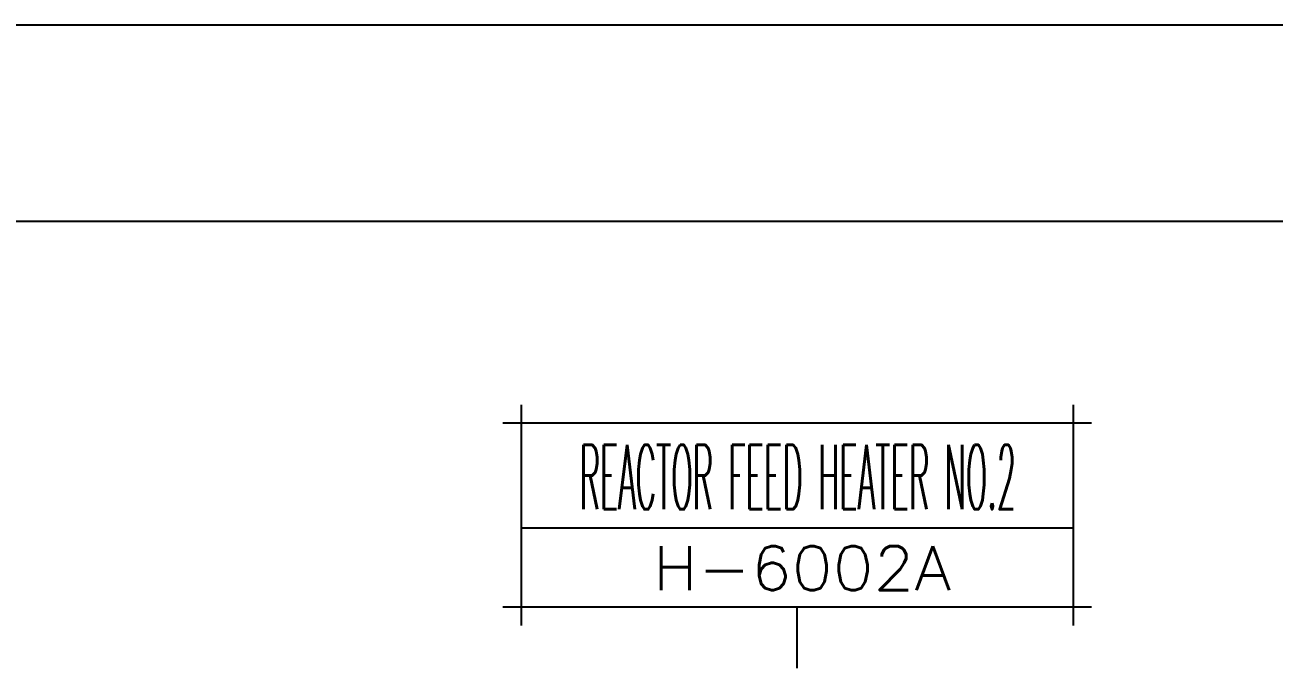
# Model space of a CAD drawing. Header units: millimetres. Extents: x 0 to 134087, y -49114 to 20834.
# Drawn here: x 109938 to 111527, y -38784 to -37965 of the extents above; entities that cross this region are included whole.
import ezdxf
from ezdxf.enums import TextEntityAlignment as Align

# ---------------------------------------------------------------- set-up
doc = ezdxf.new("R2010")
doc.units = ezdxf.units.MM
doc.header["$LTSCALE"] = 35
for name, color, linetype in [('CON-C', 4, 'Continuous'), ('CON-G', 3, 'Continuous'), ('CON-W', 7, 'Continuous'), ('CON-Y', 2, 'Continuous'), ('LOGO-FRAME', 7, 'Continuous')]:
    doc.layers.add(name, color=color, linetype=linetype)
doc.styles.add('SIMPLEX', font='simplex.shx', dxfattribs={"width": 0.8})

# ---------------------------------------------------------------- blocks, each defined once
blk = doc.blocks.new('NAMETAG')
at = {"layer": 'CON-W'}
for p, q in [((-15, 1), (-15, -11)), ((15, 1), (15, -11)), ((-16, 0), (16, 0)), ((-15, -5.7), (15, -5.7)), ((-16, -10), (16, -10))]:
    blk.add_line(p, q, dxfattribs=at)
at = {"layer": 'CON-C', "style": 'SIMPLEX', "width": 0.8}
blk.add_attdef('HEATER', text='', height=3.5, dxfattribs=at).set_placement((-0.04, -4.68), align=Align.CENTER)
at = {"layer": 'CON-G', "style": 'SIMPLEX', "width": 0.992635}
blk.add_attdef('NO.\\H-0000-0', text='', height=2.4, dxfattribs=at).set_placement((-13.7, -9.08), (13.64, -9.08), align=Align.FIT)

msp = doc.modelspace()

# ---------------------------------------------------------------- linework, layer by layer
at = {"layer": 'CON-C'}
for p, q in [((108594.9668, -37965.2541), (111892.6219, -37965.2541)), ((108594.9668, -38215.2541), (111892.6219, -38215.2541))]:
    msp.add_line(p, q, dxfattribs=at)
at = {"layer": 'CON-Y'}
msp.add_line((110920.0103, -38784.2256), (110920.0103, -38706.5161), dxfattribs=at)

# ---------------------------------------------------------------- block references
at = {"layer": 'LOGO-FRAME'}
ref = msp.add_blockref('NAMETAG', (110920.0103, -38472.5161), dxfattribs=dict(at, xscale=-23.40000000000001, yscale=23.40000000000001, zscale=23.40000000000001))
ref.add_attrib('HEATER', 'REACTOR FEED HEATER NO.2', dxfattribs={"layer": 'CON-C', "height": 81.9, "style": 'SIMPLEX', "width": 0.35}).set_placement((110920.9463, -38582.0281), align=Align.CENTER)
ref.add_attrib('NO.\\H-0000-0', '   H-6002A   ', dxfattribs={"layer": 'CON-G', "height": 56.16, "style": 'SIMPLEX', "width": 0.906155}).set_placement((110600.8343, -38684.9881), (111240.5903, -38684.9881), align=Align.FIT)

doc.saveas('drawing.dxf')
